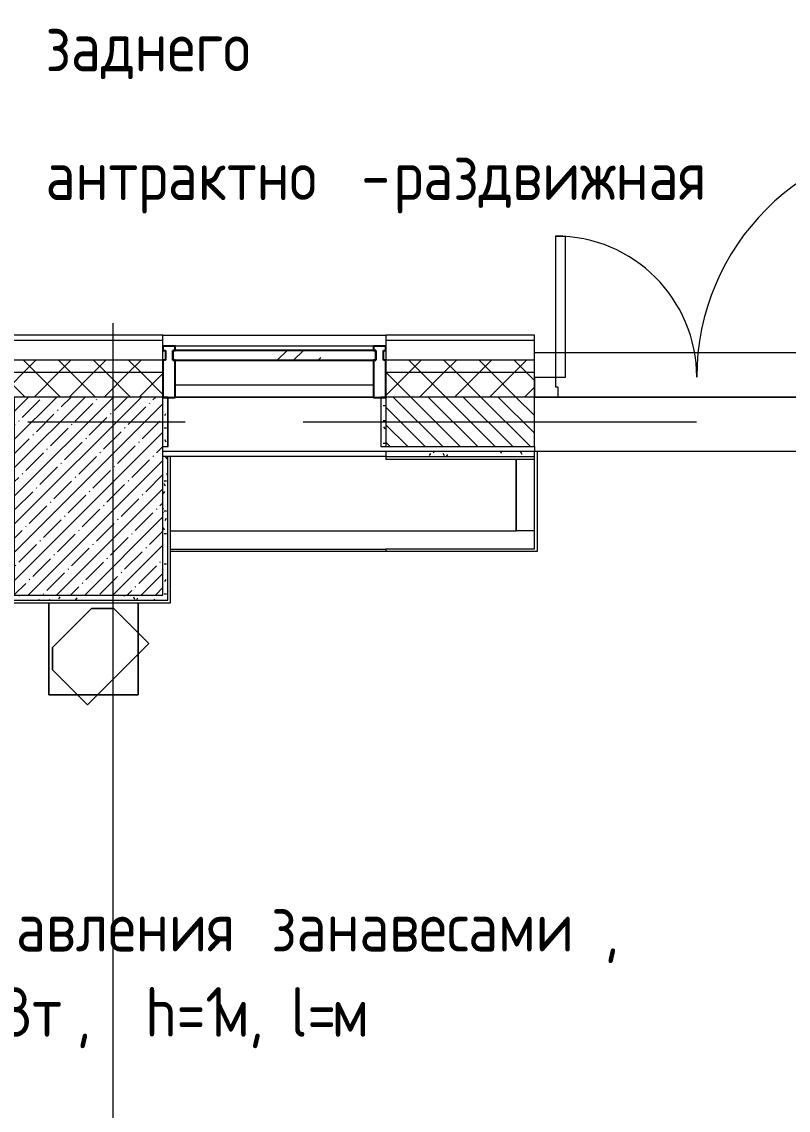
# Model space of a CAD drawing. Header units: millimetres. Extents: x -4185 to 186529, y -8553 to 29097.
# Drawn here: x 18141 to 21234, y 24219 to 28616 of the extents above; entities that cross this region are included whole.
import ezdxf

# ---------------------------------------------------------------- set-up
doc = ezdxf.new("R2010")
doc.units = ezdxf.units.MM
doc.linetypes.add('Осевая', pattern=[3175, 635, -476.25, 1587.5, -476.25])
for name, color, linetype, lineweight in [('A-DOOR', 7, 'Continuous', 9), ('A-DOOR-1', 7, 'Continuous', 13), ('A-DOOR-FRAM', 7, 'Continuous', 13), ('A-GLAZ-CURT', 7, 'Continuous', 9), ('A-GLAZ-CURT-1', 7, 'Continuous', 25), ('A-GLAZ-CWMG', 7, 'Continuous', 9), ('A-GLAZ-CWMG-1', 7, 'Continuous', 25), ('A-WALL', 7, 'Continuous', 9), ('I-WALL', 7, 'Continuous', 9), ('S-COLS', 7, 'Continuous', 9), ('Оси', 7, 'Continuous', 9), ('Оси-2', 7, 'Осевая', 9)]:
    doc.layers.add(name, color=color, linetype=linetype, lineweight=lineweight)
for name, color, linetype, lineweight, true_color in [('A-WALL-1', 7, 'Continuous', 9, 0x3c3c3c), ('A-WALL-FNSH-1', 7, 'Continuous', 9, 0x3c3c3c), ('G-ANNO-TEXT-1', 7, 'Continuous', 9, 0x3c3c3c), ('G-ANNO-TEXT-2', 7, 'Continuous', 9, 0x800000), ('I-FURN-1', 7, 'Continuous', 9, 0xf0f0f0)]:
    doc.layers.add(name, color=color, linetype=linetype, lineweight=lineweight, true_color=true_color)
doc.styles.add('GOST Common_2', font='GOST_Common.ttf', dxfattribs={"width": 0.9, "height": 200})
pattern_1 = [(45, (0, 0), (-70.71068, 70.71068), []), (135, (0, 0), (-70.71068, -70.71068), [])]
pattern_2 = [(0, (0, 0), (121.92, 30.48), [10.058, -81.382, 10.058, -81.382, -487.68]), (0, (0, 0), (121.92, 30.48), [-182.88, 10.058, -172.822, 10.058, -81.382, -213.36]), (0, (0, 0), (121.92, 30.48), [-457.2, 10.058, -50.902, 10.058, -142.342]), (120, (45.72, 15.24), (-87.356454, 90.345817), [10.058, -81.382, 10.058, -81.382, -487.68]), (120, (45.72, 15.24), (-87.356454, 90.345817), [-182.88, 10.058, -172.822, 10.058, -81.382, -213.36]), (120, (45.72, 15.24), (-87.356454, 90.345817), [-457.2, 10.058, -50.902, 10.058, -142.342]), (240, (60.96, 76.2), (-34.563546, -120.825817), [10.058, -81.382, 10.058, -81.382, -487.68]), (240, (60.96, 76.2), (-34.563546, -120.825817), [-182.88, 10.058, -172.822, 10.058, -81.382, -213.36]), (240, (60.96, 76.2), (-34.563546, -120.825817), [-457.2, 10.058, -50.902, 10.058, -142.342])]

# ---------------------------------------------------------------- blocks, each defined once
blk = doc.blocks.new('Системная панель - Стекло - 40мм-V9-План размещения напольных электротехнических лючков и розеток 1 этажа в осях 1-12')
at = {"layer": 'A-GLAZ-CURT'}
h = blk.add_hatch(dxfattribs=at)
h.set_pattern_fill('FP_14', color=256, style=0, pattern_type=2)
h.set_pattern_definition([(45, (-19260.26, -27188.3), (-282.8427, 282.8427), [200, -600]), (45, (-19460.26, -27288.3), (-282.8427, 282.8427), [600, -200]), (45, (-19060.26, -27388.3), (-282.8427, 282.8427), [200, -600])])
h.paths.add_polyline_path([(-71.6, -40), (410, -40), (410, 0), (-410, 0), (-410, -40), (-400, -40)])
at = {"layer": 'A-GLAZ-CURT-1'}
for p, q in [((410, 0), (-410, 0)), ((-410, 0), (-410, -40)), ((410, -40), (410, 0)), ((-410, -40), (410, -40))]:
    blk.add_line(p, q, dxfattribs=at)
blk = doc.blocks.new('Прямоугольный импост - Импост структурный с накладкой - 160мм Темный-33186088-План размещения напольных электротехнических лючков и розеток 1 этажа в осях 1-12')
at = {"layer": 'A-GLAZ-CWMG'}
for p, q in [((17760.3, 27307), (16960.3, 27307)), ((17760.3, 27150), (16960.3, 27150))]:
    blk.add_line(p, q, dxfattribs=at)
blk = doc.blocks.new('Прямоугольный импост - Импост структурный с накладкой - 190мм-V10-План размещения напольных электротехнических лючков и розеток 1 этажа в осях 1-12')
at = {"layer": 'A-GLAZ-CWMG-1'}
for p, q in [((-50, 40), (-50, 190)), ((-50, 190), (0, 190)), ((0, 190), (0, 40)), ((-40, 40), (-50, 40)), ((-50, -17), (-50, 0)), ((-50, 0), (-40, 0)), ((-40, 0), (-40, 40)), ((-10, 40), (-10, 0)), ((0, 40), (-10, 40)), ((-10, 0), (0, 0)), ((0, 0), (0, -17)), ((0, -17), (-50, -17))]:
    blk.add_line(p, q, dxfattribs=at)
blk = doc.blocks.new('Прямоугольный импост - Импост структурный с накладкой - 190мм-V31-План размещения напольных электротехнических лючков и розеток 1 этажа в осях 1-12')
at = {"layer": 'A-GLAZ-CWMG-1'}
for p, q in [((0, 190), (-50, 190)), ((-50, 190), (-50, 40)), ((0, 40), (0, 188.3)), ((-50, 40), (-40, 40)), ((-40, 0), (-50, 0)), ((-50, 0), (-50, -17)), ((-40, 40), (-40, 0)), ((-10, 0), (-10, 40)), ((-10, 40), (0, 40)), ((0, 0), (-10, 0)), ((0, -17), (0, 0)), ((-50, -17), (0, -17))]:
    blk.add_line(p, q, dxfattribs=at)
blk = doc.blocks.new('BSC_Колонна _Прямоугольная - 600х800-V61-План размещения напольных электротехнических лючков и розеток 1 этажа в осях 1-12')
at = {"layer": 'S-COLS'}
h = blk.add_hatch(dxfattribs=at)
h.set_pattern_fill('FP_69', color=256, style=0, pattern_type=2)
h.set_pattern_definition([(45, (-18410.26, -26700), (-57.02463, 57.02463), []), (45, (-18353.23, -26700), (-57.02463, 57.02463), [100.806, -20.161, 3.353, -16.808])])
h.paths.add_polyline_path([(5.9, -400), (300, -400), (300, 400), (-300, 400), (-300, -400)])
for p, q in [((300, 400), (-300, 400)), ((-300, 400), (-300, -400)), ((300, -400), (300, 400)), ((-300, -400), (300, -400))]:
    blk.add_line(p, q, dxfattribs=at)
blk = doc.blocks.new('110_Дверь_СКБ_2Ст_Наружная - ДН-1_л_ Двухстворчатая 1450 х3300 _h_ в свету с верхним остеклением-23567691-План размещения напольных электротехнических лючков и розеток 1 этажа в осях 1-12')
at = {"layer": 'A-DOOR'}
for centre, radius, start, end in [((784.5, -45), 960, 90, 180), ((-745.5, -45), 570, 0, 90)]:
    blk.add_arc(centre, radius, start, end, dxfattribs=at)
at = {"layer": 'A-DOOR-1'}
for p, q in [((784.5, 915), (744.5, 915)), ((744.5, -45), (744.5, 915)), ((784.5, 915), (784.5, -45)), ((-745.5, 525), (-705.5, 525)), ((-745.5, 525), (-745.5, -45)), ((-705.5, -45), (-705.5, 525)), ((-745.5, -45), (-705.5, -45)), ((784.5, -45), (744.5, -45))]:
    blk.add_line(p, q, dxfattribs=at)
at = {"layer": 'A-DOOR-FRAM'}
for p, q in [((-830.5, -45), (-830.5, -125)), ((-830.5, -45), (-745.5, -45)), ((-745.5, -45), (-745.5, -85)), ((-735.5, -85), (-745.5, -85)), ((-735.5, -85), (-735.5, -125)), ((774.5, -85), (774.5, -125)), ((784.5, -85), (774.5, -85)), ((784.5, -45), (784.5, -85)), ((784.5, -45), (869.5, -45)), ((869.5, -45), (869.5, -125)), ((-830.5, -125), (-735.5, -125)), ((774.5, -125), (869.5, -125))]:
    blk.add_line(p, q, dxfattribs=at)
blk = doc.blocks.new('Акустическая система - IS6-218 B-33111489-План размещения напольных электротехнических лючков и розеток 1 этажа в осях 1-12')
at = {"layer": 'I-FURN-1'}
for p, q in [((-175, 116.8), (-111.4, 180.4)), ((-111.4, 180.4), (-175, 116.8)), ((-111.4, 180.4), (111.4, 180.4)), ((111.4, 180.4), (-111.4, 180.4)), ((111.4, 180.4), (175, 116.8)), ((175, 116.8), (111.4, 180.4)), ((-175, -83.2), (-175, 116.8)), ((-175, 116.8), (-175, -83.2)), ((175, 116.8), (175, -83.2)), ((175, -83.2), (175, 116.8)), ((175, -83.2), (-175, -83.2)), ((-175, -83.2), (175, -83.2))]:
    blk.add_line(p, q, dxfattribs=at)
blk = doc.blocks.new('Кронштейн для колонок - 1180мм-V143-План размещения напольных электротехнических лючков и розеток 1 этажа в осях 1-12')
at = {"layer": 'I-FURN-1'}
for p, q in [((-180, -186.2), (-180, 186.2)), ((-180, 186.2), (180, 186.2)), ((-180, 186.2), (-180, -186.2)), ((180, 186.2), (180, 65.1)), ((180, 65.1), (180, 186.2)), ((180, 65.1), (180, -22.9)), ((180, -22.9), (180, 65.1)), ((180, -22.9), (180, -186.2)), ((180, -186.2), (180, -22.9)), ((-63.7, -186.2), (-180, -186.2)), ((-180, -186.2), (-63.7, -186.2)), ((16.7, -186.2), (-63.7, -186.2)), ((-63.7, -186.2), (16.7, -186.2)), ((180, -186.2), (16.7, -186.2)), ((16.7, -186.2), (180, -186.2))]:
    blk.add_line(p, q, dxfattribs=at)
blk = doc.blocks.new('Зашивка приборов отопления13 - Зашивка приборов отопления-33279120-План размещения напольных электротехнических лючков и розеток 1 этажа в осях 1-12')
at = {"layer": 'A-WALL'}
for p, q in [((19610.3, 26880), (18710.3, 26880)), ((20135.9, 26560), (20135.9, 26849)), ((20136.3, 26849), (20136.3, 26560)), ((18741.3, 26560), (20135.9, 26560)), ((20210, 26560), (20135.9, 26560)), ((18741.3, 26485), (19610.3, 26485))]:
    blk.add_line(p, q, dxfattribs=at)

msp = doc.modelspace()

# ---------------------------------------------------------------- hatches: boundary and pattern name
at = {"layer": 'A-WALL'}
h = msp.add_hatch(dxfattribs=at)
h.set_pattern_fill('FP_6', color=256, style=0, pattern_type=2)
h.set_pattern_definition(pattern_1)
h.paths.add_polyline_path([(31910, 27200), (33760, 27200), (33760, 27250), (31910, 27250)])
h.paths.add_polyline_path([(23710, 27200), (30810, 27200), (30810, 27250), (21910, 27250), (21910, 27200), (22810, 27200)])
h.paths.add_polyline_path([(19610.3, 27200), (20210, 27200), (20210, 27250), (19610.3, 27250)])
h.paths.add_polyline_path([(18710.3, 27200), (18710.3, 27250), (17810.3, 27250), (17810.3, 27200), (18416.1, 27200)])
h.paths.add_polyline_path([(16910.3, 27200), (16910.3, 27250), (16010.3, 27250), (16010.3, 27200), (16598.9, 27200)])
h.paths.add_polyline_path([(14381.2, 27200), (15110.3, 27200), (15110.3, 27250), (13730, 27250), (13730, 27200), (14310, 27200)])
h = msp.add_hatch(dxfattribs=at)
h.set_pattern_fill('FP_6', color=256, style=0, pattern_type=2)
h.set_pattern_definition(pattern_1)
h.paths.add_polyline_path([(32509.5, 27100), (33710, 27100), (33710, 27200), (31910, 27200), (31910, 27100)])
h.paths.add_polyline_path([(28760, 27100), (30810, 27100), (30810, 27200), (21910, 27200), (21910, 27100), (28560, 27100)])
h.paths.add_polyline_path([(14760, 27100), (15110.3, 27100), (15110.3, 27200), (13730, 27200), (13730, 27100), (14381.2, 27100)])
h.paths.add_polyline_path([(18110.3, 27100), (18710.3, 27100), (18710.3, 27200), (17810.3, 27200), (17810.3, 27100)])
h.paths.add_polyline_path([(20210, 27100), (20210, 27200), (19610.3, 27200), (19610.3, 27100), (19761.1, 27100)])
h.paths.add_polyline_path([(16010.3, 27100), (16910.3, 27100), (16910.3, 27200), (16010.3, 27200)])
h = msp.add_hatch(dxfattribs=at)
h.set_pattern_fill('FP_31', color=256, style=0, pattern_type=2)
h.set_pattern_definition([(135, (0, 0), (-35.35534, -35.35534), [])])
h.paths.add_polyline_path([(19761.1, 26900), (20210, 26900), (20210, 27100), (19610.3, 27100), (19610.3, 26900)])
h.paths.add_polyline_path([(16062.4, 26900), (16910.3, 26900), (16910.3, 27100), (16010.3, 27100), (16010.3, 26900), (16035.3, 26900)])
h.paths.add_polyline_path([(17810.3, 26900), (18110.3, 26900), (18110.3, 27100), (17810.3, 27100), (17810.3, 26966.2)])
h.paths.add_polyline_path([(15053.7, 26900), (15110.3, 26900), (15110.3, 27100), (14310, 27100), (14310, 26900), (14780, 26900)])
at = {"layer": 'I-WALL'}
h = msp.add_hatch(dxfattribs=at)
h.set_pattern_fill('FP_84', color=256, style=0, pattern_type=2)
h.set_pattern_definition(pattern_2)
h.paths.add_polyline_path([(18730.3, 26900), (18730.3, 27098.3), (18710.3, 27098.3), (18710.3, 26900)])
h = msp.add_hatch(dxfattribs=at)
h.set_pattern_fill('FP_84', color=256, style=0, pattern_type=2)
h.set_pattern_definition(pattern_2)
h.paths.add_polyline_path([(19590.3, 26900), (19610.3, 26900), (19610.3, 27098.3), (19590.3, 27098.3), (19590.3, 26966.2)])
h = msp.add_hatch(dxfattribs=at)
h.set_pattern_fill('FP_84', color=256, style=0, pattern_type=2)
h.set_pattern_definition(pattern_2)
h.paths.add_polyline_path([(19761.1, 26860), (20210, 26860), (20210, 26880), (19610.3, 26880), (19610.3, 26860)])
h = msp.add_hatch(dxfattribs=at)
h.set_pattern_fill('FP_84', color=256, style=0, pattern_type=2)
h.set_pattern_definition(pattern_2)
h.paths.add_polyline_path([(18710.3, 26300), (18730.3, 26300.7), (18730.3, 26860), (18710.3, 26860), (18710.3, 26424.9)])
h = msp.add_hatch(dxfattribs=at)
h.set_pattern_fill('FP_84', color=256, style=0, pattern_type=2)
h.set_pattern_definition(pattern_2)
h.paths.add_polyline_path([(18416.1, 26280), (18730.3, 26280), (18730.3, 26300), (18110.3, 26300), (18110.3, 26280), (18250, 26280)])

# ---------------------------------------------------------------- linework, layer by layer
at = {"layer": 'A-WALL'}
for p, q in [((18710.3, 27350), (19610.3, 27350)), ((17810.3, 27330), (18710.3, 27330)), ((19610.3, 27330), (20210, 27330)), ((20210, 27280), (21910, 27280)), ((17810.3, 27250), (18710.3, 27250)), ((19610.3, 27250), (20210, 27250)), ((17810.3, 27200), (18710.3, 27200)), ((19610.3, 27200), (20210, 27200)), ((19560.4, 27100), (18760.1, 27100)), ((20210, 27100), (19590.3, 27100)), ((21910, 27100), (19610.3, 27100)), ((19610.3, 26860), (20210, 26860))]:
    msp.add_line(p, q, dxfattribs=at)
at = {"layer": 'A-WALL-1'}
for p, q in [((18710.3, 27100), (18710.3, 27330)), ((19610.3, 27330), (19610.3, 27100)), ((20210, 27100), (20210, 27330)), ((18730.3, 27100), (18710.3, 27100)), ((18730.3, 26900), (18730.3, 27100)), ((19590.3, 27100), (19590.3, 26900)), ((19610.3, 27100), (19610.3, 26900)), ((20210, 26900), (20210, 27100)), ((18710.3, 26900), (18730.3, 26900)), ((19590.3, 26900), (20210, 26900)), ((20210, 26880), (19610.3, 26880)), ((19610.3, 26880), (19610.3, 26860)), ((20210, 26860), (20210, 26880)), ((18730.3, 26860), (18710.3, 26860)), ((18730.3, 26280), (18730.3, 26860)), ((18090.3, 26280), (18730.3, 26280))]:
    msp.add_line(p, q, dxfattribs=at)
at = {"layer": 'A-WALL-FNSH-1'}
for p, q in [((18710.3, 27350), (17810.3, 27350)), ((18710.3, 27330), (18710.3, 27350)), ((20210, 27350), (19610.3, 27350)), ((19610.3, 27350), (19610.3, 27330)), ((20210, 27330), (20210, 27350)), ((18731.3, 27100), (18730.3, 27100)), ((18731.3, 26900), (18731.3, 27100)), ((19589.3, 27100), (19589.3, 26900)), ((19590.3, 27100), (19589.3, 27100)), ((18730.3, 26900), (18731.3, 26900)), ((19589.3, 26900), (19590.3, 26900)), ((18741.3, 26860), (18730.3, 26860)), ((18741.3, 26269), (18741.3, 26860)), ((19610.3, 26860), (19610.3, 26849)), ((19610.3, 26849), (20210, 26849)), ((20210, 26849), (20210, 26860)), ((18079.3, 26269), (18741.3, 26269))]:
    msp.add_line(p, q, dxfattribs=at)
at = {"layer": 'I-WALL'}
for p, q in [((18760.1, 27100), (19560.4, 27100)), ((20210, 27100), (21910, 27100)), ((19610.3, 26880), (18710.3, 26880)), ((20210, 26900), (20210, 26880)), ((21910, 26880), (20210, 26880)), ((20221, 26880), (20221, 26476.2)), ((19610.3, 26860), (18741.3, 26860)), ((20210, 26487.2), (20210, 26849)), ((20221, 26476.2), (18741.3, 26476.2)), ((19610.3, 26487.2), (20210, 26487.2)), ((19610.3, 26487.2), (19610.3, 26476.2))]:
    msp.add_line(p, q, dxfattribs=at)
at = {"layer": 'Оси'}
msp.add_line((18510, 24898.1), (18510, 27398.1), dxfattribs=at)
at = {"layer": 'Оси-2'}
for p, q in [((-885.2, 27000), (31290.5, 27000)), ((18510, 593.7), (18510, 24898.1))]:
    msp.add_line(p, q, dxfattribs=at)

# ---------------------------------------------------------------- block references
at = {"layer": 'A-DOOR'}
msp.add_blockref('110_Дверь_СКБ_2Ст_Наружная - ДН-1_л_ Двухстворчатая 1450 х3300 _h_ в свету с верхним остеклением-23567691-План размещения напольных электротехнических лючков и розеток 1 этажа в осях 1-12', (21040.5, 27225), dxfattribs=at)
at = {"layer": 'A-GLAZ-CURT'}
msp.add_blockref('Системная панель - Стекло - 40мм-V9-План размещения напольных электротехнических лючков и розеток 1 этажа в осях 1-12', (19160.3, 27288.3), dxfattribs=at)
at = {"layer": 'A-GLAZ-CWMG', "rotation": 180}
msp.add_blockref('Прямоугольный импост - Импост структурный с накладкой - 190мм-V31-План размещения напольных электротехнических лючков и розеток 1 этажа в осях 1-12', (18710.3, 27288.3), dxfattribs=at)
at = {"layer": 'A-GLAZ-CWMG'}
msp.add_blockref('Прямоугольный импост - Импост структурный с накладкой - 160мм Темный-33186088-План размещения напольных электротехнических лючков и розеток 1 этажа в осях 1-12', (1800, -1.7), dxfattribs=at)
at = {"layer": 'A-GLAZ-CWMG', "extrusion": (0, 0, -1), "rotation": 180}
msp.add_blockref('Прямоугольный импост - Импост структурный с накладкой - 190мм-V10-План размещения напольных электротехнических лючков и розеток 1 этажа в осях 1-12', (-19610.3, 27288.3), dxfattribs=at)
at = {"layer": 'A-WALL'}
msp.add_blockref('Зашивка приборов отопления13 - Зашивка приборов отопления-33279120-План размещения напольных электротехнических лючков и розеток 1 этажа в осях 1-12', (0, 0), dxfattribs=at)
at = {"layer": 'I-FURN-1', "rotation": 44.99999999999947}
msp.add_blockref('Акустическая система - IS6-218 B-33111489-План размещения напольных электротехнических лючков и розеток 1 этажа в осях 1-12', (18471.4, 26038.9), dxfattribs=at)
at = {"layer": 'I-FURN-1'}
msp.add_blockref('Кронштейн для колонок - 1180мм-V143-План размещения напольных электротехнических лючков и розеток 1 этажа в осях 1-12', (18430, 26082.8), dxfattribs=at)
at = {"layer": 'S-COLS'}
msp.add_blockref('BSC_Колонна _Прямоугольная - 600х800-V61-План размещения напольных электротехнических лючков и розеток 1 этажа в осях 1-12', (18410.3, 26700), dxfattribs=at)

# ---------------------------------------------------------------- texts
at = {"layer": 'G-ANNO-TEXT-1', "char_height": 200, "attachment_point": 1, "style": 'GOST Common_2'}
for s, insert, width in [('\\fGOST Common|b0|i0|c204|p34|;\\W.9; ', (18171, 28615.6), 79.367), ('заднего', (18236.5, 28615.6), 1118.354), ('\\fGOST Common|b0|i0|c204|p34|;\\W.9; ', (18171, 28095.6), 79.367), ('раздвижная', (19641.4, 28095.6), 1652.278), ('антрактно', (18236.5, 28095.6), 1544.05), ('\\fGOST Common|b0|i0|c204|p34|;\\W.9;-', (19510.5, 28095.6), 158.734)]:
    msp.add_mtext(s, dxfattribs=dict(at, insert=insert, width=width))
at = {"layer": 'G-ANNO-TEXT-2', "char_height": 200, "attachment_point": 1, "style": 'GOST Common_2'}
for s, insert, width in [('\\fGOST Common|b0|i0|c204|p34|;\\W.9; ', (19081.9, 25060.3), 79.367), ('занавесами', (19147.4, 25060.3), 1630.632), ('управления', (17766.3, 25060.3), 1594.556), (', ', (20492.8, 25060.3), 93.797), ('кВт', (17921.1, 24716.3), 533.924), (',  h=1', (18361.6, 24716.3), 663.797), (', l=', (19058.1, 24716.3), 404.051), ('\\fGOST Common|b0|i0|c204|p34|;\\W.9;м', (18909.3, 24716.3), 180.38), ('\\fGOST Common|b0|i0|c204|p34|;\\W.9;м', (19391.5, 24716.3), 180.38)]:
    msp.add_mtext(s, dxfattribs=dict(at, insert=insert, width=width))

doc.saveas('drawing.dxf')
